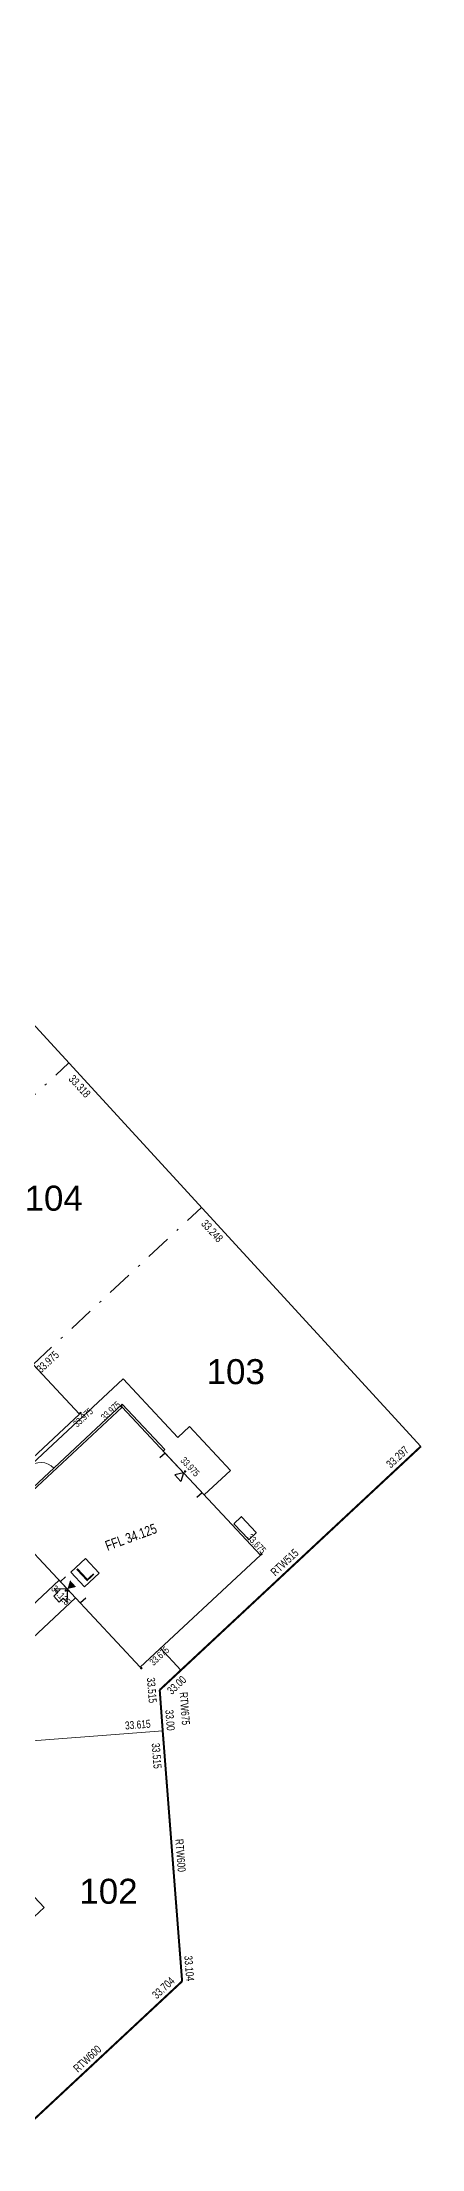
# Model space of a CAD drawing. Header units: metres. Extents: x 337936 to 338610, y 373199 to 374026.
# Drawn here: x 338136.5 to 338155.5, y 373774.3 to 373879.6 of the extents above; entities that cross this region are included whole.
import ezdxf

# ---------------------------------------------------------------- set-up
doc = ezdxf.new("R2010")
doc.units = ezdxf.units.M
doc.linetypes.add('DASHDOT', pattern=[25.4, 12.7, -6.35, 0, -6.35])
doc.linetypes.add('DASHED2', pattern=[0.375, 0.25, -0.125])
for name, color, linetype in [('A-WH_HT-Access-Main', 252, 'Continuous'), ('A-WH_HT-Services-ASHP', 252, 'Continuous'), ('A-WH_HT-Wall-Structure', 252, 'Continuous'), ('DGL-Paths', 252, 'Continuous'), ('HOUSE_EXTERNAL_LEVELS', 7, 'Continuous'), ('HOUSE_SLAB_LEVEL', 7, 'Continuous'), ('PLOT_BOUNDARY_ANNOTATION', 7, 'Continuous')]:
    doc.layers.add(name, color=color, linetype=linetype)
doc.layers.add('A-WH_HT-Wall-Door Openings', color=252, linetype='Continuous', plot=False)
for name, color, linetype, lineweight in [('DGL_BT Gates', 252, 'Continuous', 9), ('DGL_BT Rear Fencing', 252, 'DASHDOT', 9), ('DGL_BT-Replacement Fence', 252, 'FENCELINE2', 9), ('DGL_BT-Screen Fence', 252, 'FENCELINE2', 9), ('DGL_PlotNo', 252, 'Continuous', 9)]:
    doc.layers.add(name, color=color, linetype=linetype, lineweight=lineweight)
doc.layers.add('HOUSE_DOORS', color=3, linetype='Continuous', true_color=0x00ff00)
doc.layers.add('PLOT_BOUNDARY_RETAINING_WALL', color=1, linetype='Continuous', true_color=0xff0000)
doc.styles.add('AnnotativeArial', font='arial.ttf', dxfattribs={"height": 2})
doc.styles.add('ESTROAD', font='arial.ttf', dxfattribs={"width": 0.75})
doc.styles.get("Standard").update_dxf_attribs({"font": 'arial.ttf'})
doc.linetypes.add('FENCELINE2', pattern='A,6.35,-2.54,[132,ltypeshp.shx,S=2.54,R=0,X=-2.54,Y=0],-2.54,25.4', length=36.83)

msp = doc.modelspace()

# ---------------------------------------------------------------- hatches: boundary and pattern name
at = {"layer": 'HOUSE_DOORS'}
msp.add_hatch(color=256, dxfattribs=at).paths.add_polyline_path([(338137.74, 373802.33), (338137.87, 373802.76), (338138.17, 373802.43)], flags=17)
at = {"layer": 'HOUSE_EXTERNAL_LEVELS'}
h = msp.add_hatch(color=256, dxfattribs=at)
edge = h.paths.add_edge_path(flags=17)
edge.add_ellipse((338138.39, 373811.12), major_axis=(0.0448, 0.0448), ratio=1, start_angle=88, end_angle=268, ccw=False)
edge.add_ellipse((338138.39, 373811.12), major_axis=(0.0448, 0.0448), ratio=1, start_angle=268, end_angle=448, ccw=False)
h = msp.add_hatch(color=256, dxfattribs=at)
edge = h.paths.add_edge_path(flags=17)
edge.add_ellipse((338140.43, 373811.47), major_axis=(0.0448, 0.0448), ratio=1, start_angle=268, end_angle=448, ccw=False)
edge.add_ellipse((338140.43, 373811.47), major_axis=(0.0448, 0.0448), ratio=1, start_angle=88, end_angle=268, ccw=False)
h = msp.add_hatch(color=256, dxfattribs=at)
edge = h.paths.add_edge_path(flags=17)
edge.add_ellipse((338143.62, 373808.2), major_axis=(0.0448, 0.0448), ratio=1, start_angle=88, end_angle=268, ccw=False)
edge.add_ellipse((338143.62, 373808.2), major_axis=(0.0448, 0.0448), ratio=1, start_angle=268, end_angle=448, ccw=False)
h = msp.add_hatch(color=256, dxfattribs=at)
edge = h.paths.add_edge_path(flags=17)
edge.add_ellipse((338147.43, 373804.07), major_axis=(-0.0448, 0.0448), ratio=1, start_angle=88, end_angle=268, ccw=False)
edge.add_ellipse((338147.43, 373804.07), major_axis=(-0.0448, 0.0448), ratio=1, start_angle=-92, end_angle=88, ccw=False)
h = msp.add_hatch(color=256, dxfattribs=at)
edge = h.paths.add_edge_path(flags=17)
edge.add_ellipse((338137.66, 373802.25), major_axis=(0.0448, 0.0448), ratio=1, start_angle=268, end_angle=448, ccw=False)
edge.add_ellipse((338137.66, 373802.25), major_axis=(0.0448, 0.0448), ratio=1, start_angle=88, end_angle=268, ccw=False)
h = msp.add_hatch(color=256, dxfattribs=at)
edge = h.paths.add_edge_path(flags=17)
edge.add_ellipse((338141.43, 373798.37), major_axis=(0.0448, 0.0448), ratio=1, start_angle=88, end_angle=268, ccw=False)
edge.add_ellipse((338141.43, 373798.37), major_axis=(0.0448, 0.0448), ratio=1, start_angle=268, end_angle=448, ccw=False)

# ---------------------------------------------------------------- linework, layer by layer
at = {"layer": 'A-WH_HT-Access-Main', "elevation": 0}
msp.add_lwpolyline([(338137.74, 373802.33), (338137.71, 373801.67), (338137.53, 373801.86), (338137.33, 373801.67), (338137.05, 373801.97), (338137.26, 373802.16), (338137.08, 373802.35), (338137.74, 373802.33)], dxfattribs=at)
at = {"layer": 'A-WH_HT-Services-ASHP', "elevation": 0}
msp.add_lwpolyline([(338147.16, 373805.12, 0.414214), (338147.16, 373805.16), (338146.45, 373805.92, 0.414214), (338146.41, 373805.92), (338146.07, 373805.6, 0.414214), (338146.07, 373805.56), (338146.78, 373804.81, 0.414214), (338146.82, 373804.8)], format="xyb", close=True, dxfattribs=at)
at = {"layer": 'A-WH_HT-Wall-Door Openings', "linetype": 'ByBlock'}
for p, q in [((338142.62, 373809.12), (338142.36, 373808.88)), ((338144.47, 373807.14), (338144.21, 373806.9)), ((338137.64, 373802.94), (338137.39, 373802.7)), ((338138.65, 373801.87), (338138.39, 373801.63))]:
    msp.add_line(p, q, dxfattribs=at)
at = {"layer": 'A-WH_HT-Wall-Structure'}
msp.add_lwpolyline([(338138.34, 373811.07), (338136.02, 373813.55), (338131.34, 373809.19), (338133.66, 373806.7)], close=True, dxfattribs=at)
at = {"layer": 'A-WH_HT-Wall-Structure', "elevation": 0}
msp.add_lwpolyline([(338134.48, 373805.82), (338141.38, 373798.42), (338147.38, 373804.02), (338140.48, 373811.42)], close=True, dxfattribs=at)
at = {"layer": 'DGL-Paths'}
msp.add_lwpolyline([(338129.97, 373803.4), (338130.18, 373803.18), (338140.53, 373812.83), (338143.26, 373809.9), (338143.84, 373810.45), (338145.89, 373808.25), (338144.57, 373807.03), (338142.53, 373809.22), (338142.6, 373809.29), (338140.48, 373811.56), (338130.79, 373802.52), (338133.71, 373799.39), (338137.33, 373802.77), (338138.14, 373801.89), (338133.87, 373797.9), (338129.31, 373802.78)], dxfattribs=at)
at = {"layer": 'DGL-Paths', "flags": 128}
msp.add_lwpolyline([(338129.94, 373780.22), (338132.2, 373782.33), (338131.66, 373782.92), (338134.27, 373785.36), (338134.82, 373784.77), (338136.57, 373786.41), (338135.35, 373787.72), (338133.59, 373786.09), (338133.66, 373786.01), (338130.39, 373782.96), (338130.93, 373782.38), (338129.33, 373780.88)], dxfattribs=at)
at = {"layer": 'DGL_BT Gates'}
msp.add_arc((338136.4, 373807.75), 0.9, 43, 133, dxfattribs=at)
at = {"layer": 'DGL_BT Rear Fencing', "ltscale": 0.1}
for p, q in [((338129.43, 373820.81), (338137.81, 373828.63)), ((338136.02, 373813.55), (338144.44, 373821.4))]:
    msp.add_line(p, q, dxfattribs=at)
at = {"layer": 'DGL_BT-Replacement Fence', "ltscale": 0.05}
msp.add_lwpolyline([(338082.13, 373889.31), (338155.4, 373809.45)], dxfattribs=at)
at = {"layer": 'DGL_BT-Screen Fence', "ltscale": 0.03, "flags": 128}
for points in [[(338134.62, 373774.47), (338143.47, 373782.72), (338142.35, 373797.28), (338155.4, 373809.45)], [(338142.39, 373799.37), (338143.41, 373798.27)], [(338131.83, 373792.53), (338134.02, 373794.58), (338142.5, 373795.23)]]:
    msp.add_lwpolyline(points, dxfattribs=at)
at = {"layer": 'HOUSE_DOORS'}
for p, q in [((338143.54, 373808.13), (338143.1, 373808.03)), ((338143.1, 373808.03), (338143.41, 373807.7)), ((338143.54, 373808.13), (338143.41, 373807.7))]:
    msp.add_line(p, q, dxfattribs=at)
at = {"layer": 'HOUSE_EXTERNAL_LEVELS', "color": 0, "flags": 128}
msp.add_lwpolyline([(338137.91, 373803.17), (338138.64, 373803.85), (338139.32, 373803.12), (338138.59, 373802.44), (338137.91, 373803.17)], dxfattribs=at)
at = {"layer": 'PLOT_BOUNDARY_RETAINING_WALL', "color": 210, "linetype": 'DASHED2', "ltscale": 2, "const_width": 0.1}
for points in [[(338142.35, 373797.28), (338155.4, 373809.45)], [(338142.5, 373795.23), (338142.35, 373797.28)], [(338143.47, 373782.72), (338142.5, 373795.23)], [(338143.47, 373782.72), (338134.55, 373774.4)]]:
    msp.add_lwpolyline(points, dxfattribs=at)

# ---------------------------------------------------------------- texts
at = {"layer": 'DGL_PlotNo', "char_height": 1.25, "width": 2.6654, "attachment_point": 5, "style": 'AnnotativeArial'}
for s, insert in [('104', (338137.05, 373821.85)), ('103', (338146.15, 373813.18)), ('102', (338139.79, 373787.21))]:
    msp.add_mtext(s, dxfattribs=dict(at, insert=insert))
at = {"layer": 'HOUSE_DOORS', "color": 100, "linetype": 'Continuous', "style": 'ESTROAD', "width": 0.75}
for s, p in [('33.975', (338143.36, 373808.73)), ('34.125', (338136.9, 373802.31))]:
    msp.add_text(s, height=0.35, rotation=313, dxfattribs=at).set_placement(p)
at = {"layer": 'HOUSE_EXTERNAL_LEVELS', "color": 0, "linetype": 'Continuous', "style": 'ESTROAD', "width": 0.75}
for s, rotation, p in [('33.975', 43, (338138.23, 373810.39)), ('33.975', 43, (338139.61, 373810.72)), ('33.675', 313, (338146.68, 373804.88)), ('33.675', 43, (338142.04, 373798.47))]:
    msp.add_text(s, height=0.35, rotation=rotation, dxfattribs=at).set_placement(p)
at = {"layer": 'HOUSE_EXTERNAL_LEVELS', "color": 0, "insert": (338138.61, 373803.15), "char_height": 0.8, "width": 0.8, "attachment_point": 5, "rotation": 43, "line_spacing_factor": 0.888}
msp.add_mtext('\\W1.00;L', dxfattribs=at)
at = {"layer": 'HOUSE_SLAB_LEVEL', "color": 1, "linetype": 'Continuous', "true_color": 0xff0000, "style": 'ESTROAD', "width": 0.75}
msp.add_text('FFL 34.125', height=0.5, rotation=20, dxfattribs=at).set_placement((338139.74, 373804.23))
at = {"layer": 'PLOT_BOUNDARY_ANNOTATION', "linetype": 'Continuous', "style": 'ESTROAD', "width": 0.75}
for s, rotation, p in [('33.318', 312.5356, (338137.77, 373827.79)), ('33.248', 312.5356, (338144.39, 373820.56)), ('33.975', 43, (338136.42, 373813.1)), ('33.297', 43, (338153.9, 373808.34)), ('RTW515', 43, (338148.12, 373802.95)), ('33.515', 274.427, (338141.71, 373797.89)), ('33.00', 43, (338142.95, 373797.02)), ('RTW675', 274.427, (338143.34, 373797.16)), ('33.615', 4.427, (338140.63, 373795.3)), ('33.00', 274.427, (338142.63, 373796.28)), ('33.515', 274.427, (338141.95, 373794.61)), ('RTW600', 274.427, (338143.13, 373789.82)), ('33.104', 274.427, (338143.58, 373783.99)), ('33.704', 43, (338142.2, 373781.81)), ('RTW600', 43, (338138.26, 373778.14))]:
    msp.add_text(s, height=0.4, rotation=rotation, dxfattribs=at).set_placement(p)

doc.saveas('drawing.dxf')
